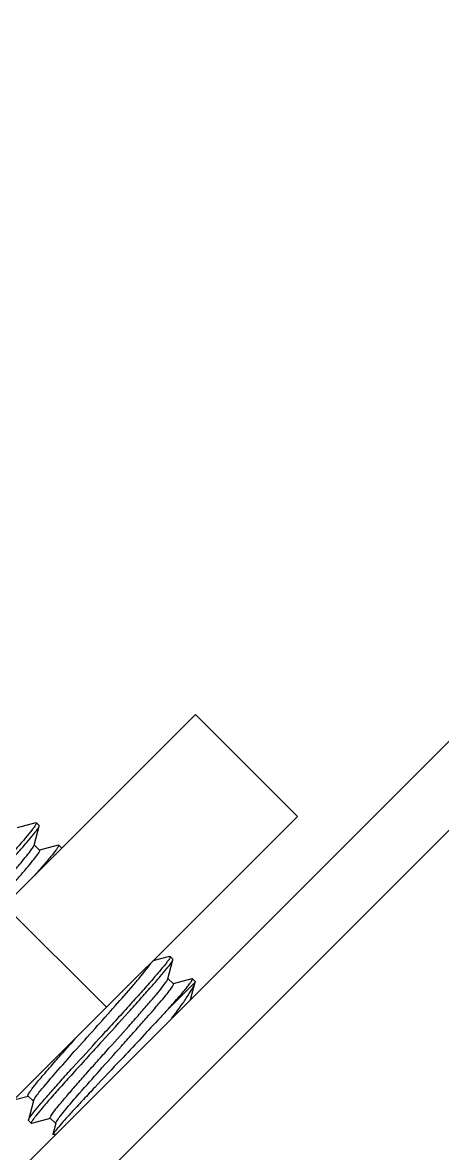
# Model space of a CAD drawing. Extents: x 1725261 to 1937680, y 860327 to 1571294.
# Drawn here: x 1829524 to 1829731, y 1236021 to 1236580 of the extents above; entities that cross this region are included whole.
import ezdxf

# ---------------------------------------------------------------- set-up
doc = ezdxf.new("R2010")
doc.units = 0
doc.header["$LTSCALE"] = 1000
doc.header["$MEASUREMENT"] = 0

msp = doc.modelspace()

# ---------------------------------------------------------------- linework, layer by layer
at = {"linetype": 'Continuous'}
for p, q in [((1829458.16, 1235948.68), (1832003.57, 1238494.08)), ((1829480.18, 1235926.66), (1832025.59, 1238472.06)), ((1829232.68, 1235861.61), (1829609.16, 1236238.09)), ((1829659.49, 1236187.76), (1829609.16, 1236238.09)), ((1829344.88, 1235873.14), (1829659.49, 1236187.76)), ((1829530.31, 1236184.58), (1829521.12, 1236182.13)), ((1829529.43, 1236173.46), (1829531.96, 1236182.92)), ((1829530.31, 1236184.58), (1829530.57, 1236184.56)), ((1829531.95, 1236183.18), (1829530.57, 1236184.56)), ((1829531.96, 1236182.92), (1829531.95, 1236183.18)), ((1829532.16, 1236171.02), (1829529.49, 1236173.69)), ((1829541.32, 1236173.57), (1829532.13, 1236171.12)), ((1829541.32, 1236173.57), (1829541.58, 1236173.55)), ((1829542.96, 1236172.17), (1829541.58, 1236173.55)), ((1829542.98, 1236172.14), (1829542.96, 1236172.17)), ((1829565.12, 1236093.39), (1829514.79, 1236143.72)), ((1829596.37, 1236118.52), (1829588.03, 1236116.29)), ((1829596.37, 1236118.52), (1829596.63, 1236118.5)), ((1829598.01, 1236117.12), (1829596.63, 1236118.5)), ((1829595.49, 1236107.4), (1829598.03, 1236116.86)), ((1829598.03, 1236116.86), (1829598.01, 1236117.12)), ((1829598.22, 1236104.96), (1829595.55, 1236107.63)), ((1829607.38, 1236107.51), (1829598.19, 1236105.06)), ((1829607.64, 1236107.49), (1829607.38, 1236107.51)), ((1829609.02, 1236106.11), (1829607.64, 1236107.49)), ((1829595.89, 1236092.7), (1829609.03, 1236105.84)), ((1829606.72, 1236097.24), (1829609.04, 1236105.85)), ((1829609.02, 1236106.11), (1829609.04, 1236105.85)), ((1829519.42, 1236047.69), (1829526.44, 1236049.57)), ((1829526.41, 1236049.67), (1829529.08, 1236047)), ((1829529.14, 1236047.23), (1829526.62, 1236037.76)), ((1829526.64, 1236037.49), (1829526.62, 1236037.76)), ((1829528.01, 1236036.12), (1829526.64, 1236037.49)), ((1829528.28, 1236036.1), (1829537.45, 1236038.56)), ((1829537.42, 1236038.66), (1829540.09, 1236035.99)), ((1829540.15, 1236036.22), (1829538.66, 1236030.6)), ((1829538.66, 1236030.6), (1829538.72, 1236030.47)), ((1829539.95, 1236030.47), (1829538.72, 1236030.47))]:
    msp.add_line(p, q, dxfattribs=at)
for points, knots in [([(1829530.57, 1236184.56), (1829530.66, 1236184.47), (1829530.51, 1236184), (1829530.13, 1236183.37), (1829529.37, 1236182.26), (1829527.75, 1236180.16), (1829524.89, 1236176.71), (1829520.59, 1236171.75), (1829515.27, 1236165.77), (1829509.16, 1236158.99), (1829502.51, 1236151.66), (1829497.92, 1236146.62), (1829495.58, 1236144.06)], [0, 0, 0, 0, 0.006599, 0.021625, 0.045782, 0.078989, 0.171386, 0.295462, 0.446515, 0.618786, 0.805663, 1, 1, 1, 1]), ([(1829496.95, 1236142.68), (1829501.32, 1236147.48), (1829507.68, 1236154.46), (1829515.77, 1236163.43), (1829520.98, 1236169.26), (1829525.29, 1236174.22), (1829528.63, 1236178.13), (1829530.71, 1236180.89), (1829531.81, 1236182.35), (1829531.96, 1236182.92)], [0, 0, 0, 0, 0.364379, 0.530793, 0.678892, 0.803588, 0.900607, 0.966702, 1, 1, 1, 1]), ([(1829471.36, 1236104.72), (1829471.29, 1236104.79), (1829471.35, 1236105.16), (1829471.83, 1236106.07), (1829473.15, 1236107.97), (1829475.45, 1236110.85), (1829478.68, 1236114.71), (1829482.69, 1236119.35), (1829487.34, 1236124.64), (1829492.47, 1236130.41), (1829499.71, 1236138.5), (1829508.52, 1236148.32), (1829516.81, 1236157.66), (1829522.43, 1236164.19), (1829525.58, 1236167.95), (1829527.78, 1236170.78), (1829528.92, 1236172.38), (1829529.25, 1236173.03)], [0, 0, 0, 0, 0.003356, 0.01031, 0.036397, 0.078361, 0.13488, 0.204056, 0.283529, 0.37058, 0.462223, 0.64665, 0.811707, 0.879769, 0.934974, 0.975469, 1, 1, 1, 1]), ([(1829475.07, 1236104), (1829476.47, 1236106.03), (1829480.58, 1236110.97), (1829487.98, 1236119.54), (1829497.4, 1236130.09), (1829505.92, 1236139.6), (1829512.78, 1236147.28), (1829517.55, 1236152.66), (1829521.85, 1236157.57), (1829525.53, 1236161.85), (1829528.47, 1236165.39), (1829530.56, 1236168.04), (1829531.75, 1236169.77), (1829532.18, 1236170.61), (1829532.22, 1236170.95), (1829532.16, 1236171.02)], [0, 0, 0, 0, 0.084185, 0.218091, 0.385276, 0.565061, 0.652706, 0.735182, 0.809919, 0.874592, 0.927202, 0.966148, 0.990336, 0.996808, 1, 1, 1, 1]), ([(1829541.58, 1236173.55), (1829541.68, 1236173.45), (1829541.47, 1236172.89), (1829541.01, 1236172.15), (1829540.07, 1236170.83), (1829538.76, 1236169.16), (1829537.03, 1236167.07), (1829534.04, 1236163.54), (1829531.58, 1236160.74), (1829529.83, 1236158.76)], [0, 0, 0, 0, 0.021666, 0.072748, 0.15515, 0.268368, 0.411224, 0.582145, 1, 1, 1, 1]), ([(1829596.63, 1236118.5), (1829596.72, 1236118.41), (1829596.57, 1236117.94), (1829596.19, 1236117.31), (1829595.43, 1236116.2), (1829593.81, 1236114.1), (1829590.95, 1236110.65), (1829586.65, 1236105.69), (1829581.33, 1236099.71), (1829575.22, 1236092.93), (1829568.57, 1236085.6), (1829563.98, 1236080.56), (1829561.64, 1236077.99)], [0, 0, 0, 0, 0.006599, 0.021626, 0.045784, 0.078991, 0.171389, 0.295469, 0.446524, 0.618793, 0.805664, 1, 1, 1, 1]), ([(1829529.61, 1236048.18), (1829530.68, 1236049.93), (1829534.25, 1236054.25), (1829540.83, 1236061.99), (1829549.64, 1236071.9), (1829559.48, 1236082.89), (1829569.17, 1236093.72), (1829576.57, 1236102.1), (1829581.46, 1236107.85), (1829584.13, 1236111.09), (1829585.96, 1236113.5), (1829586.89, 1236114.85), (1829587.14, 1236115.4)], [0, 0, 0, 0, 0.069491, 0.189091, 0.344864, 0.518441, 0.689316, 0.837304, 0.897101, 0.944984, 0.979576, 1, 1, 1, 1]), ([(1829563.01, 1236076.62), (1829567.38, 1236081.41), (1829573.74, 1236088.4), (1829581.83, 1236097.37), (1829587.04, 1236103.2), (1829591.35, 1236108.16), (1829594.69, 1236112.07), (1829596.77, 1236114.83), (1829597.87, 1236116.29), (1829598.03, 1236116.86)], [0, 0, 0, 0, 0.364385, 0.530801, 0.678898, 0.803593, 0.900611, 0.966703, 1, 1, 1, 1]), ([(1829537.42, 1236038.66), (1829537.35, 1236038.74), (1829537.42, 1236039.12), (1829537.93, 1236040.07), (1829539.32, 1236042.05), (1829541.73, 1236045.06), (1829545.11, 1236049.08), (1829549.29, 1236053.91), (1829554.14, 1236059.41), (1829559.45, 1236065.37), (1829566.87, 1236073.67), (1829574.24, 1236081.89), (1829581.23, 1236089.77), (1829585.77, 1236094.96), (1829589.56, 1236099.4), (1829592.5, 1236102.95), (1829594.37, 1236105.49), (1829595.34, 1236106.86), (1829595.49, 1236107.4)], [0, 0, 0, 0, 0.003453, 0.010691, 0.037881, 0.081592, 0.14037, 0.212138, 0.294327, 0.383985, 0.477885, 0.664851, 0.751185, 0.82854, 0.894141, 0.945652, 0.981282, 1, 1, 1, 1]), ([(1829595.89, 1236092.7), (1829597.64, 1236094.68), (1829600.1, 1236097.48), (1829603.1, 1236101.01), (1829604.82, 1236103.1), (1829606.13, 1236104.77), (1829607.07, 1236106.09), (1829607.53, 1236106.83), (1829607.74, 1236107.39), (1829607.64, 1236107.49)], [0, 0, 0, 0, 0.417873, 0.588778, 0.731623, 0.84485, 0.927253, 0.978335, 1, 1, 1, 1]), ([(1829540.59, 1236037.11), (1829541.03, 1236037.85), (1829542.33, 1236039.61), (1829546.06, 1236044.27), (1829552.65, 1236051.87), (1829562.04, 1236062.46), (1829570.75, 1236072.16), (1829577.83, 1236080.08), (1829582.81, 1236085.69), (1829587.32, 1236090.83), (1829591.19, 1236095.31), (1829594.3, 1236099.04), (1829596.51, 1236101.83), (1829597.77, 1236103.65), (1829598.24, 1236104.53), (1829598.28, 1236104.89), (1829598.22, 1236104.96)], [0, 0, 0, 0, 0.029015, 0.073193, 0.201046, 0.367057, 0.54952, 0.639452, 0.72454, 0.801975, 0.869211, 0.924044, 0.964704, 0.989971, 0.996717, 1, 1, 1, 1]), ([(1829597.51, 1236088.03), (1829599.02, 1236090.05), (1829601.73, 1236093.72), (1829605.22, 1236098.74), (1829607.63, 1236102.62), (1829608.78, 1236104.89), (1829609.03, 1236105.84)], [0, 0, 0, 0, 0.35475, 0.644699, 0.861172, 1, 1, 1, 1]), ([(1829595.89, 1236092.7), (1829594.13, 1236090.8), (1829586.26, 1236082.36), (1829578.34, 1236073.96), (1829572.19, 1236067.44)], [0, 0, 0, 0, 0.223731, 1, 1, 1, 1]), ([(1829540.04, 1236066.91), (1829540.91, 1236067.9), (1829544.61, 1236072.09), (1829548.34, 1236076.27), (1829551.19, 1236079.46)], [0, 0, 0, 0, 0.235512, 1, 1, 1, 1]), ([(1829526.62, 1236037.76), (1829526.77, 1236038.33), (1829527.88, 1236039.78), (1829529.95, 1236042.54), (1829533.29, 1236046.45), (1829537.61, 1236051.41), (1829542.81, 1236057.25), (1829550.9, 1236066.22), (1829557.27, 1236073.2), (1829561.64, 1236077.99)], [0, 0, 0, 0, 0.033241, 0.099295, 0.196291, 0.32098, 0.469094, 0.635539, 1, 1, 1, 1]), ([(1829563.01, 1236076.62), (1829560.67, 1236074.05), (1829556.08, 1236069.01), (1829549.42, 1236061.69), (1829543.32, 1236054.91), (1829538, 1236048.92), (1829533.7, 1236043.97), (1829530.83, 1236040.52), (1829529.21, 1236038.41), (1829528.46, 1236037.31), (1829528.08, 1236036.67), (1829527.93, 1236036.2), (1829528.01, 1236036.12)], [0, 0, 0, 0, 0.194338, 0.381212, 0.553481, 0.704536, 0.828613, 0.92101, 0.954219, 0.978374, 0.993402, 1, 1, 1, 1]), ([(1829526.41, 1236049.67), (1829526.3, 1236049.79), (1829526.56, 1236050.45), (1829527.1, 1236051.34), (1829528.21, 1236052.9), (1829529.76, 1236054.87), (1829531.77, 1236057.33), (1829535.22, 1236061.4), (1829538.04, 1236064.63), (1829540.04, 1236066.91)], [0, 0, 0, 0, 0.022206, 0.074532, 0.158683, 0.27372, 0.417905, 0.588944, 1, 1, 1, 1]), ([(1829572.19, 1236067.44), (1829567.98, 1236062.96), (1829561.84, 1236056.44), (1829554.05, 1236048.09), (1829549.06, 1236042.71), (1829544.92, 1236038.18), (1829541.81, 1236034.66), (1829539.87, 1236032.41), (1829538.98, 1236031.17), (1829538.7, 1236030.76), (1829538.66, 1236030.6)], [0, 0, 0, 0, 0.37043, 0.538559, 0.687482, 0.812003, 0.90768, 0.97105, 0.98988, 1, 1, 1, 1]), ([(1829529.14, 1236047.23), (1829529.16, 1236047.29), (1829529.28, 1236047.63), (1829529.46, 1236047.93), (1829529.61, 1236048.18)], [0, 0, 0, 0, 0.181527, 1, 1, 1, 1]), ([(1829528.01, 1236036.12), (1829528.04, 1236036.09), (1829528.14, 1236036.07), (1829528.23, 1236036.09), (1829528.28, 1236036.1)], [0, 0, 0, 0, 0.398964, 1, 1, 1, 1]), ([(1829540.15, 1236036.22), (1829540.17, 1236036.28), (1829540.28, 1236036.59), (1829540.45, 1236036.88), (1829540.59, 1236037.11)], [0, 0, 0, 0, 0.183551, 1, 1, 1, 1])]:
    msp.add_open_spline(points, degree=3, knots=knots, dxfattribs=at)
msp.add_open_spline([(1829529.25, 1236173.03), (1829529.32, 1236173.17), (1829529.39, 1236173.31), (1829529.43, 1236173.46)], degree=3, dxfattribs=at)

doc.saveas('drawing.dxf')
